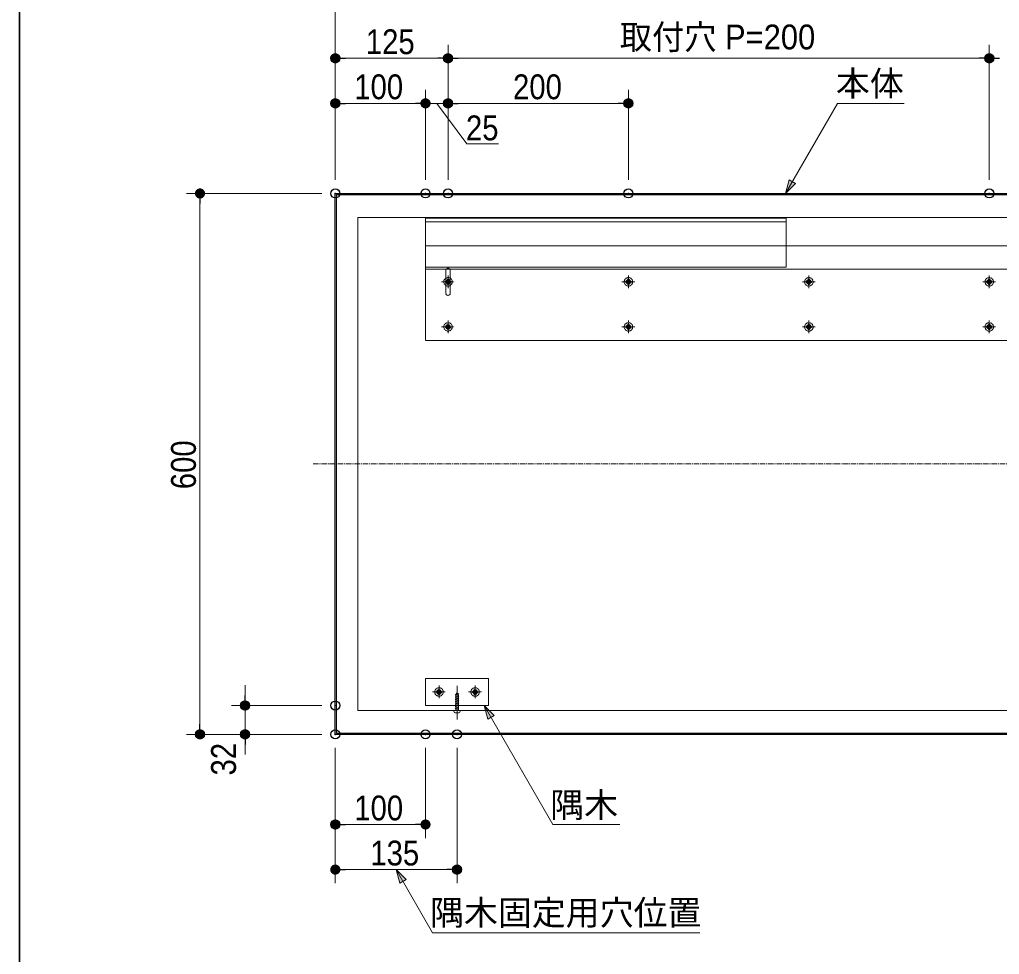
# Model space of a CAD drawing. Units: millimetres, scale not verified. Extents: x -4547 to 4547, y -2284 to 2284.
# Drawn here: x -4341 to -3254, y -1444 to -407 of the extents above; entities that cross this region are included whole.
import ezdxf
from ezdxf.enums import TextEntityAlignment as Align

# ---------------------------------------------------------------- set-up
doc = ezdxf.new("R2010")
doc.units = ezdxf.units.MM
doc.header["$LTSCALE"] = 20
doc.header["$PDMODE"] = 32
doc.header["$PDSIZE"] = 10
for name, pattern in [('USER1', [0.8, 0.5, -0.3]), ('USER2', [2.91, 1.76, -0.4, 0.35, -0.4]), ('USER3', [9.172222, 5.997222, -1.058333, 1.058333, -1.058333])]:
    doc.linetypes.add(name, pattern=pattern)
for name, color, linetype, lineweight in [('0-0_1図面枠', 7, 'Continuous', 20), ('0-1_3一般', 7, 'Continuous', 15), ('0-2_2寸法-2', 7, 'Continuous', 15), ('0-3_0', 7, 'Continuous', 25), ('0-5_2寸法-1', 7, 'Continuous', 15), ('0-6_2寸法-3', 7, 'Continuous', 15)]:
    doc.layers.add(name, color=color, linetype=linetype, lineweight=lineweight)
doc.layers.add('0-4_Defpoints', color=7, linetype='Continuous')
doc.styles.add('ＭＳ Ｐゴシック', font='')
doc.styles.get('ＭＳ Ｐゴシック').set_extended_font_data('MS PGothic')

# ---------------------------------------------------------------- blocks, each defined once
blk = doc.blocks.new('グループ-8')
at = {"layer": '0-1_3一般', "linetype": 'USER1'}
blk.add_line((-51000, -12630), (-43000, -12630), dxfattribs=at)
blk.add_lwpolyline([(-51000, -12550), (-43000, -12550), (-43000, -13631.7), (-51000, -13631.7)], close=True, dxfattribs=at)
blk = doc.blocks.new('グループ-9')
at = {"layer": '0-1_3一般', "linetype": 'USER1'}
for p, q in [((-50714, -23000), (-50686, -23000)), ((-50714, -23046), (-50714, -23000)), ((-50686, -23046), (-50686, -23000)), ((-50760, -23074), (-50760, -23046)), ((-50760, -23046), (-50714, -23046)), ((-50714, -23074), (-50760, -23074)), ((-50714, -23120), (-50714, -23074)), ((-50714, -23120), (-50686, -23120)), ((-50686, -23046), (-50640, -23046)), ((-50686, -23120), (-50686, -23074)), ((-50640, -23074), (-50686, -23074)), ((-50640, -23074), (-50640, -23046))]:
    blk.add_line(p, q, dxfattribs=at)
at = {"layer": '0-1_3一般', "linetype": 'USER2'}
for p, q in [((-50700, -22916), (-50700, -23204)), ((-50844, -23060), (-50556, -23060))]:
    blk.add_line(p, q, dxfattribs=at)
at = {"layer": '0-1_3一般', "linetype": 'USER1'}
for radius in [94, 50, 40]:
    blk.add_circle((-50700, -23060), radius, dxfattribs=at)
blk = doc.blocks.new('グループ-10')
at = {"layer": '0-1_3一般', "linetype": 'USER1'}
for p, q in [((-49914, -23000), (-49886, -23000)), ((-49914, -23046), (-49914, -23000)), ((-49886, -23046), (-49886, -23000)), ((-49960, -23074), (-49960, -23046)), ((-49960, -23046), (-49914, -23046)), ((-49914, -23074), (-49960, -23074)), ((-49914, -23120), (-49914, -23074)), ((-49914, -23120), (-49886, -23120)), ((-49886, -23046), (-49840, -23046)), ((-49886, -23120), (-49886, -23074)), ((-49840, -23074), (-49886, -23074)), ((-49840, -23074), (-49840, -23046))]:
    blk.add_line(p, q, dxfattribs=at)
at = {"layer": '0-1_3一般', "linetype": 'USER2'}
for p, q in [((-49900, -22916), (-49900, -23204)), ((-50044, -23060), (-49756, -23060))]:
    blk.add_line(p, q, dxfattribs=at)
at = {"layer": '0-1_3一般', "linetype": 'USER1'}
for radius in [94, 50, 40]:
    blk.add_circle((-49900, -23060), radius, dxfattribs=at)
blk = doc.blocks.new('グループ-11')
at = {"layer": '0-1_3一般', "linetype": 'USER2'}
blk.add_line((-50300, -22920), (-50300, -23672), dxfattribs=at)
at = {"layer": '0-1_3一般', "linetype": 'USER1'}
for p, q in [((-50260, -23097.1), (-50340, -23124.4)), ((-50260, -23148.3), (-50340, -23175.5)), ((-50260, -23199.4), (-50340, -23226.7)), ((-50300, -23070), (-50330, -23122)), ((-50330, -23470), (-50330, -23122)), ((-50300, -23070), (-50270, -23122)), ((-50270, -23470), (-50270, -23122)), ((-50260, -23250.5), (-50340, -23277.8)), ((-50260, -23301.6), (-50340, -23328.9)), ((-50260, -23352.8), (-50340, -23380)), ((-50260, -23403.9), (-50340, -23431.2)), ((-50370, -23470), (-50230, -23470)), ((-50370, -23480), (-50370, -23470)), ((-50370, -23470), (-50370, -23482)), ((-50330, -23522), (-50268, -23522)), ((-50230, -23470), (-50230, -23482))]:
    blk.add_line(p, q, dxfattribs=at)
for centre, start, end in [((-50330, -23482), 180, 270), ((-50270, -23482), 270, 0)]:
    blk.add_arc(centre, 40, start, end, dxfattribs=at)
blk = doc.blocks.new('グループ-12')
at = {"layer": '0-1_3一般', "linetype": 'USER1'}
blk.add_lwpolyline([(-51000, -22760), (-49600, -22760), (-49600, -23360), (-51000, -23360)], close=True, dxfattribs=at)
at = {"layer": '0-1_3一般'}
for name in ['グループ-9', 'グループ-11', 'グループ-10']:
    blk.add_blockref(name, (0, 0), dxfattribs=at)
blk = doc.blocks.new('グループ-14')
at = {"layer": '0-1_3一般', "linetype": 'USER2'}
for p, q in [((-50644, -14960), (-50356, -14960)), ((-50500, -14816), (-50500, -15104))]:
    blk.add_line(p, q, dxfattribs=at)
at = {"layer": '0-1_3一般', "linetype": 'USER1'}
for p, q in [((-50560, -14974), (-50560, -14946)), ((-50560, -14946), (-50514, -14946)), ((-50514, -14974), (-50560, -14974)), ((-50514, -14900), (-50486, -14900)), ((-50514, -14946), (-50514, -14900)), ((-50514, -15020), (-50514, -14974)), ((-50486, -14946), (-50486, -14900)), ((-50486, -14946), (-50440, -14946)), ((-50486, -15020), (-50486, -14974)), ((-50440, -14974), (-50486, -14974)), ((-50440, -14974), (-50440, -14946)), ((-50514, -15020), (-50486, -15020))]:
    blk.add_line(p, q, dxfattribs=at)
for radius in [94, 50, 40]:
    blk.add_circle((-50500, -14960), radius, dxfattribs=at)
blk = doc.blocks.new('グループ-15')
at = {"layer": '0-1_3一般', "linetype": 'USER1'}
for p, q in [((-50514, -13900), (-50486, -13900)), ((-50514, -13946), (-50514, -13900)), ((-50486, -13946), (-50486, -13900)), ((-50560, -13974), (-50560, -13946)), ((-50560, -13946), (-50514, -13946)), ((-50514, -13974), (-50560, -13974)), ((-50514, -14020), (-50514, -13974)), ((-50514, -14020), (-50486, -14020)), ((-50486, -13946), (-50440, -13946)), ((-50486, -14020), (-50486, -13974)), ((-50440, -13974), (-50486, -13974)), ((-50440, -13974), (-50440, -13946))]:
    blk.add_line(p, q, dxfattribs=at)
at = {"layer": '0-1_3一般', "linetype": 'USER2'}
for p, q in [((-50500, -13816), (-50500, -14104)), ((-50644, -13960), (-50356, -13960))]:
    blk.add_line(p, q, dxfattribs=at)
at = {"layer": '0-1_3一般', "linetype": 'USER1'}
for radius in [94, 50, 40]:
    blk.add_circle((-50500, -13960), radius, dxfattribs=at)
blk = doc.blocks.new('グループ-16')
at = {"layer": '0-1_3一般', "linetype": 'USER2'}
for p, q in [((-46644, -14960), (-46356, -14960)), ((-46500, -14816), (-46500, -15104))]:
    blk.add_line(p, q, dxfattribs=at)
at = {"layer": '0-1_3一般', "linetype": 'USER1'}
for p, q in [((-46560, -14974), (-46560, -14946)), ((-46560, -14946), (-46514, -14946)), ((-46514, -14974), (-46560, -14974)), ((-46514, -14900), (-46486, -14900)), ((-46514, -14946), (-46514, -14900)), ((-46514, -15020), (-46514, -14974)), ((-46486, -14946), (-46486, -14900)), ((-46486, -14946), (-46440, -14946)), ((-46486, -15020), (-46486, -14974)), ((-46440, -14974), (-46486, -14974)), ((-46440, -14974), (-46440, -14946)), ((-46514, -15020), (-46486, -15020))]:
    blk.add_line(p, q, dxfattribs=at)
for radius in [94, 50, 40]:
    blk.add_circle((-46500, -14960), radius, dxfattribs=at)
blk = doc.blocks.new('グループ-17')
at = {"layer": '0-1_3一般', "linetype": 'USER1'}
for p, q in [((-46514, -13900), (-46486, -13900)), ((-46514, -13946), (-46514, -13900)), ((-46486, -13946), (-46486, -13900)), ((-46560, -13974), (-46560, -13946)), ((-46560, -13946), (-46514, -13946)), ((-46514, -13974), (-46560, -13974)), ((-46514, -14020), (-46514, -13974)), ((-46514, -14020), (-46486, -14020)), ((-46486, -13946), (-46440, -13946)), ((-46486, -14020), (-46486, -13974)), ((-46440, -13974), (-46486, -13974)), ((-46440, -13974), (-46440, -13946))]:
    blk.add_line(p, q, dxfattribs=at)
at = {"layer": '0-1_3一般', "linetype": 'USER2'}
for p, q in [((-46500, -13816), (-46500, -14104)), ((-46644, -13960), (-46356, -13960))]:
    blk.add_line(p, q, dxfattribs=at)
at = {"layer": '0-1_3一般', "linetype": 'USER1'}
for radius in [94, 50, 40]:
    blk.add_circle((-46500, -13960), radius, dxfattribs=at)
blk = doc.blocks.new('グループ-18')
at = {"layer": '0-1_3一般', "linetype": 'USER2'}
for p, q in [((-42644, -14960), (-42356, -14960)), ((-42500, -14816), (-42500, -15104))]:
    blk.add_line(p, q, dxfattribs=at)
at = {"layer": '0-1_3一般', "linetype": 'USER1'}
for p, q in [((-42560, -14974), (-42560, -14946)), ((-42560, -14946), (-42514, -14946)), ((-42514, -14974), (-42560, -14974)), ((-42514, -14900), (-42486, -14900)), ((-42514, -14946), (-42514, -14900)), ((-42514, -15020), (-42514, -14974)), ((-42486, -14946), (-42486, -14900)), ((-42486, -14946), (-42440, -14946)), ((-42486, -15020), (-42486, -14974)), ((-42440, -14974), (-42486, -14974)), ((-42440, -14974), (-42440, -14946)), ((-42514, -15020), (-42486, -15020))]:
    blk.add_line(p, q, dxfattribs=at)
for radius in [94, 50, 40]:
    blk.add_circle((-42500, -14960), radius, dxfattribs=at)
blk = doc.blocks.new('グループ-19')
at = {"layer": '0-1_3一般', "linetype": 'USER1'}
for p, q in [((-42514, -13900), (-42486, -13900)), ((-42514, -13946), (-42514, -13900)), ((-42486, -13946), (-42486, -13900)), ((-42560, -13974), (-42560, -13946)), ((-42560, -13946), (-42514, -13946)), ((-42514, -13974), (-42560, -13974)), ((-42514, -14020), (-42514, -13974)), ((-42514, -14020), (-42486, -14020)), ((-42486, -13946), (-42440, -13946)), ((-42486, -14020), (-42486, -13974)), ((-42440, -13974), (-42486, -13974)), ((-42440, -13974), (-42440, -13946))]:
    blk.add_line(p, q, dxfattribs=at)
at = {"layer": '0-1_3一般', "linetype": 'USER2'}
for p, q in [((-42500, -13816), (-42500, -14104)), ((-42644, -13960), (-42356, -13960))]:
    blk.add_line(p, q, dxfattribs=at)
at = {"layer": '0-1_3一般', "linetype": 'USER1'}
for radius in [94, 50, 40]:
    blk.add_circle((-42500, -13960), radius, dxfattribs=at)
blk = doc.blocks.new('グループ-26')
at = {"layer": '0-1_3一般', "linetype": 'USER1'}
blk.add_line((-19000, -13676.6), (-51000, -13676.6), dxfattribs=at)
blk.add_lwpolyline([(-51000, -13160), (-19000, -13160), (-19000, -15260), (-51000, -15260)], close=True, dxfattribs=at)
blk = doc.blocks.new('グループ-27')
at = {"layer": '0-1_3一般', "linetype": 'USER2'}
for p, q in [((-38644, -14960), (-38356, -14960)), ((-38500, -14816), (-38500, -15104))]:
    blk.add_line(p, q, dxfattribs=at)
at = {"layer": '0-1_3一般', "linetype": 'USER1'}
for p, q in [((-38560, -14974), (-38560, -14946)), ((-38560, -14946), (-38514, -14946)), ((-38514, -14974), (-38560, -14974)), ((-38514, -14900), (-38486, -14900)), ((-38514, -14946), (-38514, -14900)), ((-38514, -15020), (-38514, -14974)), ((-38486, -14946), (-38486, -14900)), ((-38486, -14946), (-38440, -14946)), ((-38486, -15020), (-38486, -14974)), ((-38440, -14974), (-38486, -14974)), ((-38440, -14974), (-38440, -14946)), ((-38514, -15020), (-38486, -15020))]:
    blk.add_line(p, q, dxfattribs=at)
for radius in [94, 50, 40]:
    blk.add_circle((-38500, -14960), radius, dxfattribs=at)
blk = doc.blocks.new('グループ-28')
at = {"layer": '0-1_3一般', "linetype": 'USER1'}
for p, q in [((-38514, -13900), (-38486, -13900)), ((-38514, -13946), (-38514, -13900)), ((-38486, -13946), (-38486, -13900)), ((-38560, -13974), (-38560, -13946)), ((-38560, -13946), (-38514, -13946)), ((-38514, -13974), (-38560, -13974)), ((-38514, -14020), (-38514, -13974)), ((-38514, -14020), (-38486, -14020)), ((-38486, -13946), (-38440, -13946)), ((-38486, -14020), (-38486, -13974)), ((-38440, -13974), (-38486, -13974)), ((-38440, -13974), (-38440, -13946))]:
    blk.add_line(p, q, dxfattribs=at)
at = {"layer": '0-1_3一般', "linetype": 'USER2'}
for p, q in [((-38500, -13816), (-38500, -14104)), ((-38644, -13960), (-38356, -13960))]:
    blk.add_line(p, q, dxfattribs=at)
at = {"layer": '0-1_3一般', "linetype": 'USER1'}
for radius in [94, 50, 40]:
    blk.add_circle((-38500, -13960), radius, dxfattribs=at)
blk = doc.blocks.new('グループ-31')
at = {"layer": '0-1_3一般', "linetype": 'USER1'}
for p, q in [((-50550, -14210), (-50550, -13710)), ((-50450, -13710), (-50450, -14210))]:
    blk.add_line(p, q, dxfattribs=at)
for centre, start, end in [((-50500, -13710), 90, 180), ((-50500, -13710), 0, 90), ((-50500, -14210), 180, 270), ((-50500, -14210), 270, 0)]:
    blk.add_arc(centre, 50, start, end, dxfattribs=at)
at = {"layer": '0-1_3一般'}
for name in ['グループ-26', 'グループ-15', 'グループ-17', 'グループ-19', 'グループ-28', 'グループ-14', 'グループ-16', 'グループ-18', 'グループ-27']:
    blk.add_blockref(name, (0, 0), dxfattribs=at)
blk = doc.blocks.new('グループ-32')
at = {"layer": '0-1_3一般', "linetype": 'USER3'}
blk.add_line((-16500, -18000), (-53500, -18000), dxfattribs=at)
at = {"layer": '0-1_3一般', "lineweight": 30}
blk.add_lwpolyline([(-53000, -12000), (-17000, -12000), (-17000, -24000), (-53000, -24000)], close=True, dxfattribs=at)
at = {"layer": '0-1_3一般'}
blk.add_lwpolyline([(-52970, -12030), (-17030, -12030), (-17030, -23970), (-52970, -23970)], close=True, dxfattribs=at)
at = {"layer": '0-1_3一般', "linetype": 'USER1'}
blk.add_lwpolyline([(-52500, -12530), (-17500, -12530), (-17500, -23470), (-52500, -23470)], close=True, dxfattribs=at)
at = {"layer": '0-1_3一般'}
for name in ['グループ-8', 'グループ-31', 'グループ-12']:
    blk.add_blockref(name, (0, 0), dxfattribs=at)
blk = doc.blocks.new('_Dot')
at = {"layer": '0-3_0'}
blk.add_line((-10, 0), (-20, 0), dxfattribs=at)
for points in [[(0, 0), (-10, 0), (-9.92, 1.25)], [(0, 0), (-9.92, -1.25), (-10, 0)], [(0, 0), (-9.92, 1.25), (-9.69, 2.49)], [(0, 0), (-9.69, -2.49), (-9.92, -1.25)], [(0, 0), (-9.69, 2.49), (-9.3, 3.68)], [(0, 0), (-9.3, -3.68), (-9.69, -2.49)], [(0, 0), (-9.3, 3.68), (-8.76, 4.82)], [(0, 0), (-8.76, -4.82), (-9.3, -3.68)], [(0, 0), (-8.76, 4.82), (-8.09, 5.88)], [(0, 0), (-8.09, -5.88), (-8.76, -4.82)], [(0, 0), (-8.09, 5.88), (-7.29, 6.85)], [(0, 0), (-7.29, -6.85), (-8.09, -5.88)], [(0, 0), (-7.29, 6.85), (-6.37, 7.71)], [(0, 0), (-6.37, -7.71), (-7.29, -6.85)], [(0, 0), (-6.37, 7.71), (-5.36, 8.44)], [(0, 0), (-5.36, -8.44), (-6.37, -7.71)], [(0, 0), (-5.36, 8.44), (-4.26, 9.05)], [(0, 0), (-4.26, -9.05), (-5.36, -8.44)], [(0, 0), (-4.26, 9.05), (-3.09, 9.51)], [(0, 0), (-3.09, -9.51), (-4.26, -9.05)], [(0, 0), (-3.09, 9.51), (-1.87, 9.82)], [(0, 0), (-1.87, -9.82), (-3.09, -9.51)], [(0, 0), (-1.87, 9.82), (-0.63, 9.98)], [(0, 0), (-0.63, -9.98), (-1.87, -9.82)], [(0, 0), (-0.63, 9.98), (0.63, 9.98)], [(0, 0), (0.63, -9.98), (-0.63, -9.98)], [(0, 0), (0.63, 9.98), (1.87, 9.82)], [(0, 0), (1.87, 9.82), (3.09, 9.51)], [(0, 0), (3.09, 9.51), (4.26, 9.05)], [(0, 0), (4.26, 9.05), (5.36, 8.44)], [(0, 0), (5.36, 8.44), (6.37, 7.71)], [(0, 0), (6.37, 7.71), (7.29, 6.85)], [(0, 0), (7.29, 6.85), (8.09, 5.88)], [(0, 0), (8.09, 5.88), (8.76, 4.82)], [(0, 0), (8.76, 4.82), (9.3, 3.68)], [(0, 0), (9.3, 3.68), (9.69, 2.49)], [(0, 0), (9.69, 2.49), (9.92, 1.25)], [(0, 0), (9.92, 1.25), (10, 0)], [(0, 0), (1.87, -9.82), (0.63, -9.98)], [(0, 0), (3.09, -9.51), (1.87, -9.82)], [(0, 0), (4.26, -9.05), (3.09, -9.51)], [(0, 0), (5.36, -8.44), (4.26, -9.05)], [(0, 0), (6.37, -7.71), (5.36, -8.44)], [(0, 0), (7.29, -6.85), (6.37, -7.71)], [(0, 0), (8.09, -5.88), (7.29, -6.85)], [(0, 0), (8.76, -4.82), (8.09, -5.88)], [(0, 0), (9.3, -3.68), (8.76, -4.82)], [(0, 0), (9.69, -2.49), (9.3, -3.68)], [(0, 0), (9.92, -1.25), (9.69, -2.49)], [(0, 0), (10, 0), (9.92, -1.25)]]:
    blk.add_solid(points, dxfattribs=at)
blk = doc.blocks.new('グループ-2')
at = {"layer": '0-0_1図面枠', "lineweight": 35}
blk.add_lwpolyline([(-60000, 41550), (60000, 41550), (60000, -41550), (-60000, -41550)], close=True, dxfattribs=at)

msp = doc.modelspace()

# ---------------------------------------------------------------- linework, layer by layer
at = {"layer": '0-2_2寸法-2'}
for p, q in [((-3890.63, -585), (-3890.63, -485)), ((-3865.63, -585), (-3865.63, -485)), ((-3901.88, -500), (-3913.14, -500)), ((-3865.63, -500), (-3890.63, -500)), ((-3854.37, -500), (-3843.11, -500)), ((-4090.63, -1156.74), (-4090.63, -1145.49)), ((-4005.63, -1168), (-4105.63, -1168)), ((-4090.63, -1200), (-4090.63, -1168)), ((-4005.63, -1200), (-4105.63, -1200)), ((-4090.63, -1211.26), (-4090.63, -1222.51))]:
    msp.add_line(p, q, dxfattribs=at)
msp.add_lwpolyline([(-3809.77, -545), (-3844.93, -545), (-3878.13, -500)], dxfattribs=at)
at = {"layer": '0-4_Defpoints'}
for p in [(-3990.63, -450), (-3865.63, -450), (-3265.63, -450), (-3990.63, -500), (-3890.63, -500), (-3865.63, -500), (-3665.63, -500), (-3990.63, -600), (-3890.63, -600), (-3865.63, -600), (-3665.63, -600), (-3265.63, -600), (-4090.63, -1168), (-3990.63, -1168), (-4140.63, -1200), (-4090.63, -1200), (-3990.63, -1200), (-3890.63, -1200), (-3855.63, -1200), (-3990.63, -1300), (-3855.63, -1350)]:
    msp.add_point(p, dxfattribs=at)
at = {"layer": '0-5_2寸法-1'}
for p, q in [((-3990.63, -435), (-3990.63, -385)), ((-3990.63, -485), (-3990.63, -435)), ((-3865.63, -485), (-3865.63, -435)), ((-3865.63, -485), (-3865.63, -435)), ((-3265.63, -585), (-3265.63, -435)), ((-3265.63, -585), (-3265.63, -435)), ((-3979.37, -450), (-3876.88, -450)), ((-3854.37, -450), (-3276.88, -450)), ((-3990.63, -585), (-3990.63, -485)), ((-3890.63, -585), (-3890.63, -485)), ((-3865.63, -585), (-3865.63, -485)), ((-3665.63, -585), (-3665.63, -485)), ((-3901.88, -500), (-3979.37, -500)), ((-3854.37, -500), (-3676.88, -500)), ((-4005.63, -600), (-4155.63, -600)), ((-4140.63, -611.26), (-4140.63, -1188.74)), ((-4105.63, -1200), (-4155.63, -1200)), ((-3990.63, -1215), (-3990.63, -1315)), ((-3890.63, -1215), (-3890.63, -1315)), ((-3855.63, -1215), (-3855.63, -1365)), ((-3901.88, -1300), (-3979.37, -1300)), ((-3990.63, -1315), (-3990.63, -1365)), ((-3979.37, -1350), (-3866.88, -1350))]:
    msp.add_line(p, q, dxfattribs=at)
at = {"layer": '0-6_2寸法-3'}
for points in [[(-3359.84, -500), (-3433.92, -500), (-3491.66, -600)], [(-3675.33, -1300), (-3749.41, -1300), (-3825.63, -1168)], [(-3586.38, -1420), (-3882.71, -1420), (-3923.13, -1350)]]:
    msp.add_lwpolyline(points, dxfattribs=at)
at = {"layer": '0-6_2寸法-3', "lineweight": 5}
for points in [[(-3480.32, -589.05), (-3491.66, -600), (-3487.31, -584.84)], [(-3821.54, -1183.23), (-3825.63, -1168), (-3814.47, -1179.15)], [(-3919.04, -1365.23), (-3923.13, -1350), (-3911.97, -1361.15)]]:
    msp.add_lwpolyline(points, close=True, dxfattribs=at)
at = {"layer": '0-6_2寸法-3'}
for points in [[(-3480.32, -589.05), (-3487.31, -584.84), (-3491.66, -600)], [(-3821.54, -1183.23), (-3814.47, -1179.15), (-3825.63, -1168)], [(-3919.04, -1365.23), (-3911.97, -1361.15), (-3923.13, -1350)]]:
    msp.add_solid(points, dxfattribs=at)

# ---------------------------------------------------------------- block references
at = {"layer": '0-0_1図面枠', "xscale": 0.05, "yscale": 0.05}
msp.add_blockref('グループ-2', (-1340.63, 0), dxfattribs=at)
at = {"layer": '0-1_3一般', "xscale": 0.05, "yscale": 0.05}
msp.add_blockref('グループ-32', (-1340.63, 0), dxfattribs=at)
at = {"layer": '0-2_2寸法-2', "xscale": 0.5627563, "yscale": 0.5627563}
msp.add_blockref('_Dot', (-3890.63, -500), dxfattribs=at)
for p, rotation in [((-3865.63, -500), 180), ((-4090.63, -1168), 270), ((-4090.63, -1200), 90)]:
    msp.add_blockref('_Dot', p, dxfattribs=dict(at, rotation=rotation))
at = {"layer": '0-5_2寸法-1', "xscale": 0.5627563, "yscale": 0.5627563}
for p, rotation in [((-3990.63, -450), 180), ((-3865.63, -450), 180), ((-3265.63, -450), 180), ((-3990.63, -500), 180), ((-3865.63, -500), 180), ((-4140.63, -600), 90), ((-4140.63, -1200), 270), ((-3990.63, -1300), 180), ((-3990.63, -1350), 180)]:
    msp.add_blockref('_Dot', p, dxfattribs=dict(at, rotation=rotation))
for p in [(-3865.63, -450), (-3265.63, -450), (-3890.63, -500), (-3665.63, -500), (-3890.63, -1300), (-3855.63, -1350)]:
    msp.add_blockref('_Dot', p, dxfattribs=at)

# ---------------------------------------------------------------- texts
at = {"layer": '0-2_2寸法-2', "style": 'ＭＳ Ｐゴシック', "width": 0.9}
msp.add_text('25', height=27.57, dxfattribs=at).set_placement((-3845.79, -549.29), align=Align.BOTTOM_LEFT)
msp.add_text('32', height=27.57, rotation=90, dxfattribs=at).set_placement((-4092.48, -1245.59), align=Align.BOTTOM_LEFT)
at = {"layer": '0-5_2寸法-1', "style": 'ＭＳ Ｐゴシック'}
for s, width, p in [('取付穴 P=200', 0.95, (-3675.27, -448.46)), ('125', 0.9, (-3956.79, -453.72)), ('100', 0.9, (-3969.58, -503.72)), ('200', 0.9, (-3793.58, -503.72)), ('100', 0.9, (-3969.58, -1303.72)), ('135', 0.9, (-3951.79, -1353.72))]:
    msp.add_text(s, height=27.57, dxfattribs=dict(at, width=width)).set_placement(p, align=Align.BOTTOM_LEFT)
at = {"layer": '0-5_2寸法-1', "style": 'ＭＳ Ｐゴシック', "width": 0.9}
msp.add_text('600', height=27.57, rotation=90, dxfattribs=at).set_placement((-4136.91, -928.03), align=Align.BOTTOM_LEFT)
at = {"layer": '0-6_2寸法-3', "style": 'ＭＳ Ｐゴシック'}
for s, p in [('本体', (-3435.65, -499.97)), ('隅木', (-3752.31, -1300.27)), ('隅木固定用穴位置', (-3885.6, -1419.84))]:
    msp.add_text(s, height=27.57, dxfattribs=at).set_placement(p, align=Align.BOTTOM_LEFT)

doc.saveas('drawing.dxf')
